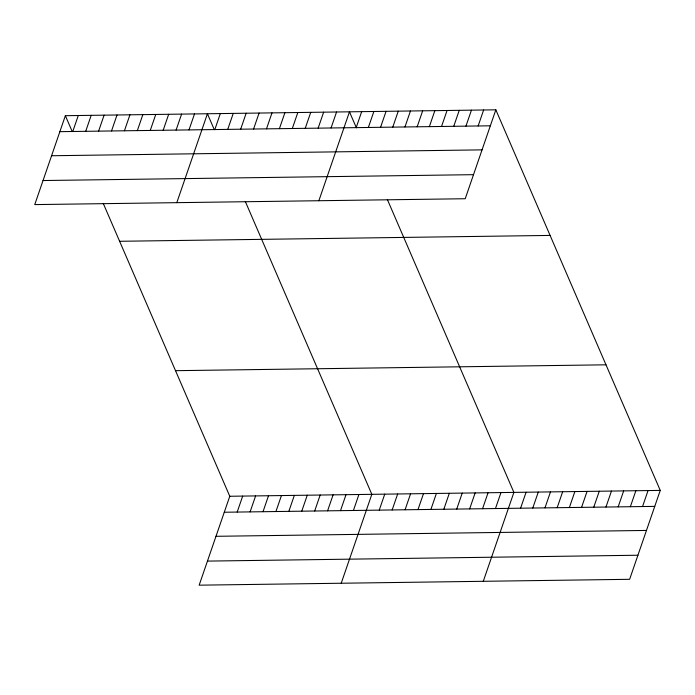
<?xml version="1.0" encoding="UTF-8"?>
<svg xmlns="http://www.w3.org/2000/svg" width="695" height="695" viewBox="0 0 695 695"><rect width="100%" height="100%" fill="white"/><g stroke="black" fill="none" stroke-linecap="round" stroke-linejoin="round"><path stroke-width="1.04" d="M65.365 115.691L34.75 204.599L465.224 198.735L495.839 109.827L65.365 115.691L72.254 131.642M72.775 131.494L78.274 115.518M85.694 131.32L91.193 115.344M98.603 131.147L104.102 115.17M111.521 130.964L117.021 114.988M124.431 130.79L129.93 114.814M137.349 130.617L142.849 114.64M150.259 130.443L155.758 114.466M163.177 130.26L168.677 114.284M176.087 130.087L181.586 114.11M189.005 129.913L194.504 113.937M176.808 202.662L207.423 113.763L214.312 129.704M214.833 129.557L220.332 113.58M227.743 129.383L233.251 113.407M240.661 129.209L246.16 113.233M253.579 129.035L259.079 113.059M266.489 128.853L271.988 112.877M279.407 128.679L284.907 112.703M292.317 128.505L297.816 112.529M305.235 128.332L310.735 112.355M318.145 128.149L323.644 112.173M331.063 127.976L336.562 111.999M318.866 200.725L349.472 111.826L356.37 127.776M356.17 127.637L361.669 111.66M103.251 203.409L229.776 496.265L199.161 585.173L629.635 579.309L660.25 490.401L495.839 109.827M368.367 127.472L373.867 111.495M237.186 512.067L242.685 496.091M380.565 127.298L386.064 111.322M250.104 511.894L255.604 495.917M392.762 127.133L398.261 111.157M263.014 511.711L268.513 495.735M404.959 126.968L410.458 110.992M275.932 511.537L281.432 495.561M417.156 126.803L422.656 110.826M288.842 511.364L294.341 495.387M429.354 126.638L434.853 110.661M301.76 511.19L307.26 495.214M441.551 126.473L447.05 110.496M314.67 511.007L320.178 495.031M453.748 126.308L459.247 110.331M327.588 510.834L333.087 494.857M465.945 126.142L471.445 110.166M340.498 510.66L346.006 494.684M478.143 125.969L483.642 109.992M353.416 510.486L358.915 494.51M341.219 583.235L371.834 494.327L245.309 201.472M379.244 510.13L384.743 494.154M392.162 509.956L397.662 493.98M405.072 509.782L410.571 493.806M417.99 509.6L423.49 493.624M430.9 509.426L436.399 493.45M443.818 509.253L449.318 493.276M456.728 509.079L462.227 493.103M469.646 508.896L475.145 492.92M482.556 508.723L488.064 492.746M495.474 508.549L500.973 492.573M483.277 581.298L513.892 492.399L387.367 199.535M520.581 508.201L526.089 492.234M532.778 508.036L538.278 492.06M544.976 507.871L550.475 491.895M557.173 507.706L562.672 491.73M569.37 507.541L574.869 491.565M581.567 507.376L587.067 491.4M593.765 507.211L599.264 491.235M605.962 507.046L611.461 491.07M618.159 506.872L623.658 490.905M630.356 506.707L635.856 490.731M642.554 506.542L648.053 490.566M59.857 131.668L490.34 125.804M51.578 155.741L482.052 149.868M43.038 180.535L473.512 174.671M119.618 241.287L550.093 235.423M175.514 370.678L605.997 364.814M229.776 496.265L660.25 490.401M224.277 512.241L654.751 506.377M215.989 536.305L646.463 530.441M207.449 561.1L637.923 555.236"/></g></svg>
